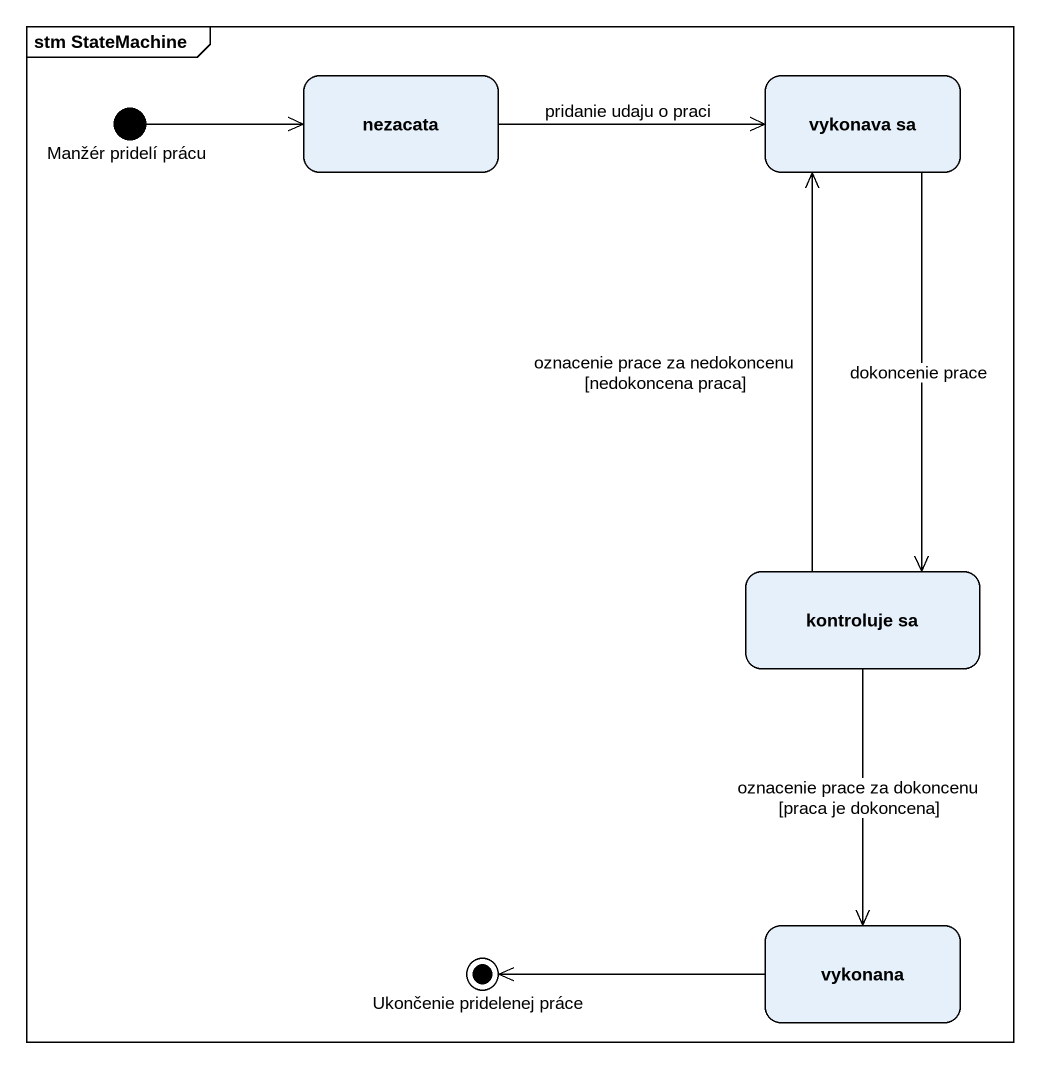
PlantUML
@startuml
mainframe stm StateMachine
hide empty description
state nezacata
state "vykonava sa" as vykonava_sa
state "Manžér pridelí prácu" as Manžér_pridelí_prácu <<start>>
state "kontroluje sa" as kontroluje_sa
state "Ukončenie pridelenej práce" as Ukončenie_pridelenej_práce <<end>>
state vykonana
nezacata -right-> vykonava_sa : pridanie udaju o praci
vykonava_sa --> kontroluje_sa : dokoncenie prace
Manžér_pridelí_prácu -right-> nezacata
kontroluje_sa -up-> vykonava_sa : oznacenie prace za nedokoncenu [nedokoncena praca]
kontroluje_sa --> vykonana : oznacenie prace za dokoncenu [praca je dokoncena]
vykonana -left-> Ukončenie_pridelenej_práce
@enduml
